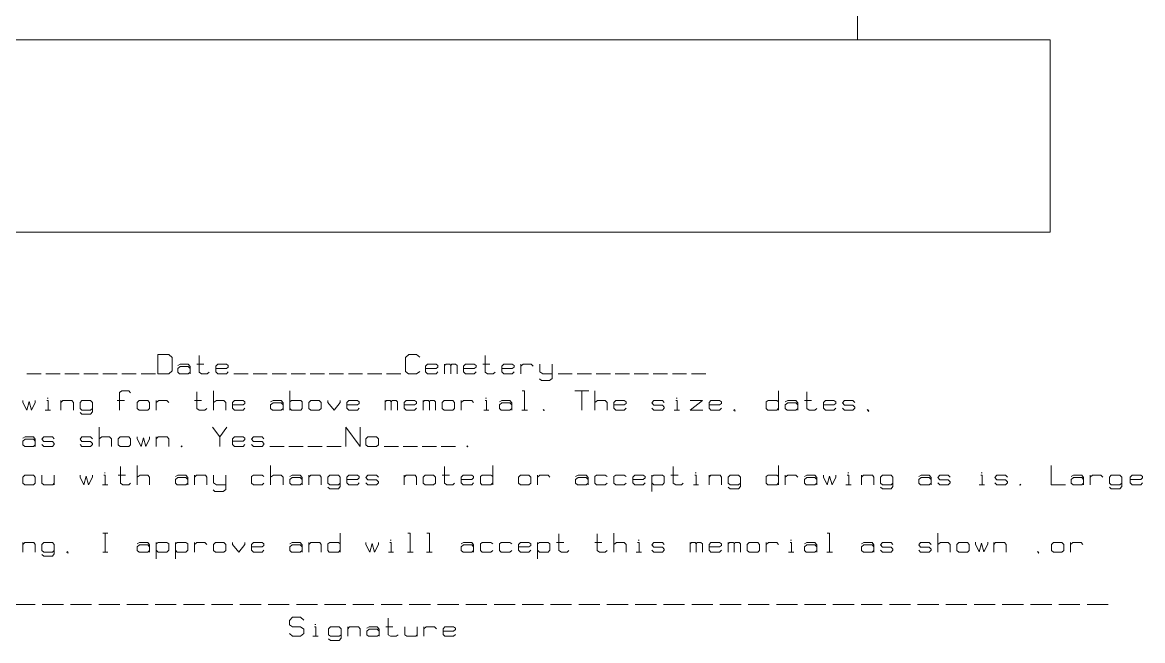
# Model space of a CAD drawing. Header units: inches. Extents: x -27 to 26.9, y -18.7 to 26.
# Drawn here: x -8.03 to 26.88, y -18.73 to 0.54 of the extents above; entities that cross this region are included whole.
import ezdxf

# ---------------------------------------------------------------- set-up
doc = ezdxf.new("R2010")
doc.units = ezdxf.units.IN
doc.header["$MEASUREMENT"] = 0
doc.layers.add('1', color=7, linetype='Continuous')

msp = doc.modelspace()

# ---------------------------------------------------------------- linework, layer by layer
at = {"color": 7, "linetype": 'Continuous', "lineweight": 5}
for p, q in [((18, 0), (18, 24.5)), ((-18, 0), (18, 0)), ((-3.809, -10.411), (-3.809, -9.817)), ((-3.809, -9.817), (-3.468, -9.817)), ((-3.468, -9.817), (-3.364, -9.906)), ((-3.364, -9.906), (-3.364, -10.322)), ((-3.186, -10.159), (-3.111, -10.114)), ((-3.111, -10.114), (-2.859, -10.114)), ((-2.859, -10.114), (-2.799, -10.189)), ((-2.592, -10.114), (-2.369, -10.114)), ((-2.517, -9.847), (-2.517, -10.367)), ((-1.938, -10.114), (-1.998, -10.174)), ((-1.671, -10.114), (-1.938, -10.114)), ((-1.611, -10.159), (-1.671, -10.114)), ((4.017, -9.817), (3.913, -9.906)), ((3.913, -9.906), (3.913, -10.337)), ((4.254, -9.817), (4.017, -9.817)), ((4.358, -9.892), (4.254, -9.817)), ((4.596, -10.114), (4.536, -10.174)), ((4.863, -10.114), (4.596, -10.114)), ((4.923, -10.159), (4.863, -10.114)), ((5.13, -10.114), (5.13, -10.411)), ((5.13, -10.159), (5.175, -10.114)), ((5.175, -10.114), (5.294, -10.114)), ((5.294, -10.114), (5.324, -10.159)), ((5.324, -10.159), (5.353, -10.114)), ((5.353, -10.114), (5.472, -10.114)), ((5.472, -10.114), (5.517, -10.159)), ((5.784, -10.114), (5.724, -10.174)), ((6.051, -10.114), (5.784, -10.114)), ((6.111, -10.159), (6.051, -10.114)), ((6.318, -10.114), (6.541, -10.114)), ((6.393, -9.847), (6.393, -10.367)), ((6.972, -10.114), (6.912, -10.174)), ((7.239, -10.114), (6.972, -10.114)), ((7.299, -10.159), (7.239, -10.114)), ((7.506, -10.411), (7.506, -10.114)), ((7.506, -10.174), (7.581, -10.114)), ((7.581, -10.114), (7.833, -10.114)), ((7.833, -10.114), (7.893, -10.174)), ((8.1, -10.114), (8.1, -10.352)), ((8.487, -10.114), (8.487, -10.411)), ((-7.893, -10.411), (-7.447, -10.411)), ((-7.299, -10.411), (-6.853, -10.411)), ((-6.705, -10.411), (-6.259, -10.411)), ((-6.111, -10.411), (-5.665, -10.411)), ((-5.517, -10.411), (-5.071, -10.411)), ((-4.923, -10.411), (-4.477, -10.411)), ((-4.329, -10.411), (-3.883, -10.411)), ((-3.468, -10.411), (-3.809, -10.411)), ((-3.364, -10.322), (-3.468, -10.411)), ((-3.111, -10.189), (-3.186, -10.248)), ((-3.186, -10.248), (-3.186, -10.367)), ((-3.186, -10.367), (-3.126, -10.411)), ((-3.126, -10.411), (-2.859, -10.411)), ((-2.859, -10.189), (-3.111, -10.189)), ((-2.799, -10.248), (-2.859, -10.189)), ((-2.859, -10.411), (-2.799, -10.367)), ((-2.799, -10.189), (-2.799, -10.411)), ((-2.517, -10.367), (-2.443, -10.411)), ((-2.443, -10.411), (-2.265, -10.411)), ((-2.265, -10.411), (-2.205, -10.367)), ((-1.998, -10.174), (-1.998, -10.352)), ((-1.671, -10.248), (-1.998, -10.248)), ((-1.998, -10.352), (-1.938, -10.411)), ((-1.938, -10.411), (-1.671, -10.411)), ((-1.611, -10.203), (-1.671, -10.248)), ((-1.671, -10.411), (-1.611, -10.352)), ((-1.611, -10.203), (-1.611, -10.159)), ((-1.433, -10.411), (-0.988, -10.411)), ((-0.839, -10.411), (-0.394, -10.411)), ((-0.245, -10.411), (0.2, -10.411)), ((0.349, -10.411), (0.794, -10.411)), ((0.943, -10.411), (1.388, -10.411)), ((1.537, -10.411), (1.982, -10.411)), ((2.131, -10.411), (2.576, -10.411)), ((2.725, -10.411), (3.17, -10.411)), ((3.319, -10.411), (3.764, -10.411)), ((3.913, -10.337), (4.002, -10.411)), ((4.002, -10.411), (4.254, -10.411)), ((4.254, -10.411), (4.358, -10.337)), ((4.536, -10.174), (4.536, -10.352)), ((4.863, -10.248), (4.536, -10.248)), ((4.536, -10.352), (4.596, -10.411)), ((4.596, -10.411), (4.863, -10.411)), ((4.923, -10.203), (4.863, -10.248)), ((4.863, -10.411), (4.923, -10.352)), ((4.923, -10.203), (4.923, -10.159)), ((5.324, -10.159), (5.324, -10.411)), ((5.517, -10.159), (5.517, -10.411)), ((5.724, -10.174), (5.724, -10.352)), ((6.051, -10.248), (5.724, -10.248)), ((5.724, -10.352), (5.784, -10.411)), ((5.784, -10.411), (6.051, -10.411)), ((6.111, -10.203), (6.051, -10.248)), ((6.051, -10.411), (6.111, -10.352)), ((6.111, -10.203), (6.111, -10.159)), ((6.393, -10.367), (6.467, -10.411)), ((6.467, -10.411), (6.645, -10.411)), ((6.645, -10.411), (6.705, -10.367)), ((6.912, -10.174), (6.912, -10.352)), ((7.239, -10.248), (6.912, -10.248)), ((6.912, -10.352), (6.972, -10.411)), ((6.972, -10.411), (7.239, -10.411)), ((7.299, -10.203), (7.239, -10.248)), ((7.239, -10.411), (7.299, -10.352)), ((7.299, -10.203), (7.299, -10.159)), ((8.1, -10.352), (8.19, -10.411)), ((8.19, -10.411), (8.487, -10.411)), ((8.487, -10.411), (8.487, -10.5)), ((8.665, -10.411), (9.11, -10.411)), ((9.259, -10.411), (9.704, -10.411)), ((9.853, -10.411), (10.298, -10.411)), ((10.447, -10.411), (10.892, -10.411)), ((11.041, -10.411), (11.486, -10.411)), ((11.635, -10.411), (12.08, -10.411)), ((12.229, -10.411), (12.674, -10.411)), ((12.823, -10.411), (13.268, -10.411)), ((8.145, -10.619), (8.086, -10.575)), ((8.397, -10.619), (8.145, -10.619)), ((8.487, -10.56), (8.397, -10.619)), ((8.487, -10.5), (8.487, -10.56)), ((-4.923, -10.949), (-4.997, -10.994)), ((-4.997, -10.994), (-4.997, -11.543)), ((-4.715, -10.949), (-4.923, -10.949)), ((-4.656, -11.009), (-4.715, -10.949)), ((-2.592, -10.979), (-2.592, -11.499)), ((-2.072, -11.543), (-2.072, -10.949)), ((0.304, -10.949), (0.304, -11.543)), ((7.551, -10.949), (7.625, -10.949)), ((7.625, -10.949), (7.625, -11.543)), ((9.185, -10.949), (9.63, -10.949)), ((9.407, -10.949), (9.407, -11.543)), ((9.808, -11.543), (9.808, -10.949)), ((15.54, -10.949), (15.54, -11.543)), ((16.416, -10.979), (16.416, -11.499)), ((-8.012, -11.246), (-8.012, -11.306)), ((-8.012, -11.306), (-7.893, -11.543)), ((-7.893, -11.543), (-7.819, -11.276)), ((-7.819, -11.276), (-7.744, -11.543)), ((-7.744, -11.543), (-7.626, -11.306)), ((-7.626, -11.306), (-7.626, -11.246)), ((-7.269, -11.246), (-7.225, -11.246)), ((-7.254, -11.172), (-7.225, -11.172)), ((-7.225, -11.246), (-7.225, -11.543)), ((-6.824, -11.246), (-6.824, -11.543)), ((-6.824, -11.306), (-6.764, -11.246)), ((-6.764, -11.246), (-6.482, -11.246)), ((-6.482, -11.246), (-6.438, -11.306)), ((-6.438, -11.306), (-6.438, -11.543)), ((-6.17, -11.246), (-6.23, -11.306)), ((-6.23, -11.306), (-6.23, -11.499)), ((-6.23, -11.499), (-6.17, -11.543)), ((-5.903, -11.246), (-6.17, -11.246)), ((-5.844, -11.306), (-5.903, -11.246)), ((-5.903, -11.543), (-5.844, -11.499)), ((-5.844, -11.306), (-5.844, -11.558)), ((-5.071, -11.246), (-4.849, -11.246)), ((-4.388, -11.246), (-4.448, -11.306)), ((-4.448, -11.306), (-4.448, -11.499)), ((-4.448, -11.499), (-4.388, -11.543)), ((-4.121, -11.246), (-4.388, -11.246)), ((-4.062, -11.306), (-4.121, -11.246)), ((-4.121, -11.543), (-4.062, -11.499)), ((-4.062, -11.499), (-4.062, -11.306)), ((-3.854, -11.543), (-3.854, -11.246)), ((-3.854, -11.306), (-3.78, -11.246)), ((-3.78, -11.246), (-3.527, -11.246)), ((-3.527, -11.246), (-3.468, -11.306)), ((-2.666, -11.246), (-2.443, -11.246)), ((-2.592, -11.499), (-2.517, -11.543)), ((-2.339, -11.543), (-2.28, -11.499)), ((-2.072, -11.306), (-1.983, -11.246)), ((-1.983, -11.246), (-1.745, -11.246)), ((-1.745, -11.246), (-1.686, -11.306)), ((-1.686, -11.306), (-1.686, -11.543)), ((-1.418, -11.246), (-1.478, -11.306)), ((-1.478, -11.306), (-1.478, -11.484)), ((-1.151, -11.38), (-1.478, -11.38)), ((-1.478, -11.484), (-1.418, -11.543)), ((-1.151, -11.246), (-1.418, -11.246)), ((-1.092, -11.291), (-1.151, -11.246)), ((-1.092, -11.335), (-1.151, -11.38)), ((-1.151, -11.543), (-1.092, -11.484)), ((-1.092, -11.335), (-1.092, -11.291)), ((-0.29, -11.291), (-0.216, -11.246)), ((-0.216, -11.32), (-0.29, -11.38)), ((-0.29, -11.38), (-0.29, -11.499)), ((-0.29, -11.499), (-0.23, -11.543)), ((-0.216, -11.246), (0.037, -11.246)), ((0.037, -11.32), (-0.216, -11.32)), ((0.037, -11.246), (0.096, -11.32)), ((0.096, -11.38), (0.037, -11.32)), ((0.037, -11.543), (0.096, -11.499)), ((0.096, -11.32), (0.096, -11.543)), ((0.364, -11.246), (0.304, -11.291)), ((0.304, -11.499), (0.364, -11.543)), ((0.646, -11.246), (0.364, -11.246)), ((0.69, -11.291), (0.646, -11.246)), ((0.646, -11.543), (0.69, -11.499)), ((0.69, -11.499), (0.69, -11.291)), ((0.958, -11.246), (0.898, -11.306)), ((0.898, -11.306), (0.898, -11.499)), ((0.898, -11.499), (0.958, -11.543)), ((1.225, -11.246), (0.958, -11.246)), ((1.284, -11.306), (1.225, -11.246)), ((1.225, -11.543), (1.284, -11.499)), ((1.284, -11.499), (1.284, -11.306)), ((1.492, -11.246), (1.492, -11.306)), ((1.492, -11.306), (1.685, -11.543)), ((1.685, -11.543), (1.878, -11.306)), ((1.878, -11.306), (1.878, -11.246)), ((2.146, -11.246), (2.086, -11.306)), ((2.086, -11.306), (2.086, -11.484)), ((2.413, -11.38), (2.086, -11.38)), ((2.086, -11.484), (2.146, -11.543)), ((2.413, -11.246), (2.146, -11.246)), ((2.472, -11.291), (2.413, -11.246)), ((2.472, -11.335), (2.413, -11.38)), ((2.413, -11.543), (2.472, -11.484)), ((2.472, -11.335), (2.472, -11.291)), ((3.274, -11.246), (3.274, -11.543)), ((3.274, -11.291), (3.319, -11.246)), ((3.319, -11.246), (3.438, -11.246)), ((3.438, -11.246), (3.467, -11.291)), ((3.467, -11.291), (3.497, -11.246)), ((3.467, -11.291), (3.467, -11.543)), ((3.497, -11.246), (3.616, -11.246)), ((3.616, -11.246), (3.66, -11.291)), ((3.66, -11.291), (3.66, -11.543)), ((3.928, -11.246), (3.868, -11.306)), ((3.868, -11.306), (3.868, -11.484)), ((4.195, -11.38), (3.868, -11.38)), ((3.868, -11.484), (3.928, -11.543)), ((4.195, -11.246), (3.928, -11.246)), ((4.254, -11.291), (4.195, -11.246)), ((4.254, -11.335), (4.195, -11.38)), ((4.195, -11.543), (4.254, -11.484)), ((4.254, -11.335), (4.254, -11.291)), ((4.462, -11.246), (4.462, -11.543)), ((4.462, -11.291), (4.507, -11.246)), ((4.507, -11.246), (4.626, -11.246)), ((4.626, -11.246), (4.655, -11.291)), ((4.655, -11.291), (4.685, -11.246)), ((4.655, -11.291), (4.655, -11.543)), ((4.685, -11.246), (4.804, -11.246)), ((4.804, -11.246), (4.848, -11.291)), ((4.848, -11.291), (4.848, -11.543)), ((5.116, -11.246), (5.056, -11.306)), ((5.056, -11.306), (5.056, -11.499)), ((5.056, -11.499), (5.116, -11.543)), ((5.383, -11.246), (5.116, -11.246)), ((5.442, -11.306), (5.383, -11.246)), ((5.383, -11.543), (5.442, -11.499)), ((5.442, -11.499), (5.442, -11.306)), ((5.65, -11.543), (5.65, -11.246)), ((5.65, -11.306), (5.724, -11.246)), ((5.724, -11.246), (5.977, -11.246)), ((5.977, -11.246), (6.036, -11.306)), ((6.393, -11.246), (6.437, -11.246)), ((6.408, -11.172), (6.437, -11.172)), ((6.437, -11.246), (6.437, -11.543)), ((6.838, -11.291), (6.912, -11.246)), ((6.912, -11.32), (6.838, -11.38)), ((6.838, -11.38), (6.838, -11.499)), ((6.838, -11.499), (6.898, -11.543)), ((6.912, -11.246), (7.165, -11.246)), ((7.165, -11.32), (6.912, -11.32)), ((7.165, -11.246), (7.224, -11.32)), ((7.224, -11.38), (7.165, -11.32)), ((7.165, -11.543), (7.224, -11.499)), ((7.224, -11.32), (7.224, -11.543)), ((9.808, -11.306), (9.897, -11.246)), ((9.897, -11.246), (10.135, -11.246)), ((10.135, -11.246), (10.194, -11.306)), ((10.194, -11.306), (10.194, -11.543)), ((10.462, -11.246), (10.402, -11.306)), ((10.402, -11.306), (10.402, -11.484)), ((10.729, -11.38), (10.402, -11.38)), ((10.402, -11.484), (10.462, -11.543)), ((10.729, -11.246), (10.462, -11.246)), ((10.788, -11.291), (10.729, -11.246)), ((10.788, -11.335), (10.729, -11.38)), ((10.729, -11.543), (10.788, -11.484)), ((10.788, -11.335), (10.788, -11.291)), ((11.65, -11.246), (11.59, -11.32)), ((11.59, -11.32), (11.65, -11.395)), ((11.65, -11.543), (11.59, -11.484)), ((11.917, -11.246), (11.65, -11.246)), ((11.65, -11.395), (11.902, -11.395)), ((11.902, -11.395), (11.917, -11.395)), ((11.976, -11.306), (11.917, -11.246)), ((11.917, -11.395), (11.976, -11.454)), ((11.976, -11.484), (11.917, -11.543)), ((11.976, -11.454), (11.976, -11.484)), ((12.333, -11.246), (12.377, -11.246)), ((12.348, -11.172), (12.377, -11.172)), ((12.377, -11.246), (12.377, -11.543)), ((12.778, -11.246), (13.164, -11.246)), ((13.164, -11.246), (12.778, -11.543)), ((13.432, -11.246), (13.372, -11.306)), ((13.372, -11.306), (13.372, -11.484)), ((13.699, -11.38), (13.372, -11.38)), ((13.372, -11.484), (13.432, -11.543)), ((13.699, -11.246), (13.432, -11.246)), ((13.758, -11.291), (13.699, -11.246)), ((13.758, -11.335), (13.699, -11.38)), ((13.699, -11.543), (13.758, -11.484)), ((13.758, -11.335), (13.758, -11.291)), ((15.154, -11.291), (15.214, -11.246)), ((15.154, -11.306), (15.154, -11.291)), ((15.154, -11.499), (15.154, -11.306)), ((15.199, -11.543), (15.154, -11.499)), ((15.214, -11.246), (15.481, -11.246)), ((15.481, -11.246), (15.54, -11.291)), ((15.54, -11.484), (15.481, -11.543)), ((15.748, -11.291), (15.822, -11.246)), ((15.822, -11.32), (15.748, -11.38)), ((15.748, -11.38), (15.748, -11.499)), ((15.748, -11.499), (15.808, -11.543)), ((15.822, -11.246), (16.075, -11.246)), ((16.075, -11.32), (15.822, -11.32)), ((16.075, -11.246), (16.134, -11.32)), ((16.134, -11.38), (16.075, -11.32)), ((16.075, -11.543), (16.134, -11.499)), ((16.134, -11.32), (16.134, -11.543)), ((16.342, -11.246), (16.565, -11.246)), ((16.416, -11.499), (16.491, -11.543)), ((16.669, -11.543), (16.728, -11.499)), ((16.996, -11.246), (16.936, -11.306)), ((16.936, -11.306), (16.936, -11.484)), ((17.263, -11.38), (16.936, -11.38)), ((16.936, -11.484), (16.996, -11.543)), ((17.263, -11.246), (16.996, -11.246)), ((17.322, -11.291), (17.263, -11.246)), ((17.322, -11.335), (17.263, -11.38)), ((17.263, -11.543), (17.322, -11.484)), ((17.322, -11.335), (17.322, -11.291)), ((17.59, -11.246), (17.53, -11.32)), ((17.53, -11.32), (17.59, -11.395)), ((17.59, -11.543), (17.53, -11.484)), ((17.857, -11.246), (17.59, -11.246)), ((17.59, -11.395), (17.842, -11.395)), ((17.842, -11.395), (17.857, -11.395)), ((17.916, -11.306), (17.857, -11.246)), ((17.857, -11.395), (17.916, -11.454)), ((17.916, -11.484), (17.857, -11.543)), ((17.916, -11.454), (17.916, -11.484)), ((-7.314, -11.543), (-7.15, -11.543)), ((-6.17, -11.677), (-6.23, -11.617)), ((-6.17, -11.543), (-5.903, -11.543)), ((-5.903, -11.677), (-6.17, -11.677)), ((-5.844, -11.603), (-5.903, -11.677)), ((-5.844, -11.558), (-5.844, -11.603)), ((-4.388, -11.543), (-4.121, -11.543)), ((-2.517, -11.543), (-2.339, -11.543)), ((-1.418, -11.543), (-1.151, -11.543)), ((-0.23, -11.543), (0.037, -11.543)), ((0.364, -11.543), (0.646, -11.543)), ((0.958, -11.543), (1.225, -11.543)), ((2.146, -11.543), (2.413, -11.543)), ((3.928, -11.543), (4.195, -11.543)), ((5.116, -11.543), (5.383, -11.543)), ((6.348, -11.543), (6.512, -11.543)), ((6.898, -11.543), (7.165, -11.543)), ((7.536, -11.543), (7.714, -11.543)), ((8.219, -11.528), (8.204, -11.543)), ((8.204, -11.543), (8.219, -11.558)), ((8.234, -11.543), (8.219, -11.528)), ((8.219, -11.558), (8.234, -11.543)), ((10.462, -11.543), (10.729, -11.543)), ((11.917, -11.543), (11.65, -11.543)), ((12.288, -11.543), (12.452, -11.543)), ((12.778, -11.543), (13.179, -11.543)), ((13.432, -11.543), (13.699, -11.543)), ((14.159, -11.528), (14.144, -11.543)), ((14.144, -11.543), (14.159, -11.558)), ((14.174, -11.543), (14.159, -11.528)), ((14.159, -11.558), (14.174, -11.543)), ((14.174, -11.543), (14.189, -11.573)), ((14.189, -11.573), (14.174, -11.588)), ((15.481, -11.543), (15.199, -11.543)), ((15.808, -11.543), (16.075, -11.543)), ((16.491, -11.543), (16.669, -11.543)), ((16.996, -11.543), (17.263, -11.543)), ((17.857, -11.543), (17.59, -11.543)), ((18.317, -11.528), (18.302, -11.543)), ((18.302, -11.543), (18.317, -11.558)), ((18.332, -11.543), (18.317, -11.528)), ((18.317, -11.558), (18.332, -11.543)), ((18.332, -11.543), (18.347, -11.573)), ((18.347, -11.573), (18.332, -11.588)), ((-5.636, -12.675), (-5.636, -12.081)), ((-2.101, -12.081), (-1.879, -12.378)), ((-1.879, -12.378), (-1.656, -12.081)), ((2.057, -12.675), (2.057, -12.081)), ((2.057, -12.081), (2.502, -12.675)), ((2.502, -12.675), (2.502, -12.081)), ((-8.012, -12.423), (-7.938, -12.378)), ((-7.938, -12.452), (-8.012, -12.512)), ((-8.012, -12.512), (-8.012, -12.631)), ((-7.938, -12.378), (-7.685, -12.378)), ((-7.685, -12.452), (-7.938, -12.452)), ((-7.685, -12.378), (-7.626, -12.452)), ((-7.626, -12.512), (-7.685, -12.452)), ((-7.626, -12.452), (-7.626, -12.675)), ((-7.358, -12.378), (-7.418, -12.452)), ((-7.418, -12.452), (-7.358, -12.527)), ((-7.091, -12.378), (-7.358, -12.378)), ((-7.358, -12.527), (-7.106, -12.527)), ((-7.106, -12.527), (-7.091, -12.527)), ((-7.032, -12.437), (-7.091, -12.378)), ((-7.091, -12.527), (-7.032, -12.586)), ((-6.17, -12.378), (-6.23, -12.452)), ((-6.23, -12.452), (-6.17, -12.527)), ((-5.903, -12.378), (-6.17, -12.378)), ((-6.17, -12.527), (-5.918, -12.527)), ((-5.918, -12.527), (-5.903, -12.527)), ((-5.844, -12.437), (-5.903, -12.378)), ((-5.903, -12.527), (-5.844, -12.586)), ((-5.636, -12.437), (-5.547, -12.378)), ((-5.547, -12.378), (-5.309, -12.378)), ((-5.309, -12.378), (-5.25, -12.437)), ((-5.25, -12.437), (-5.25, -12.675)), ((-4.982, -12.378), (-5.042, -12.437)), ((-5.042, -12.437), (-5.042, -12.631)), ((-4.715, -12.378), (-4.982, -12.378)), ((-4.656, -12.437), (-4.715, -12.378)), ((-4.656, -12.631), (-4.656, -12.437)), ((-4.448, -12.378), (-4.448, -12.437)), ((-4.448, -12.437), (-4.329, -12.675)), ((-4.329, -12.675), (-4.255, -12.408)), ((-4.255, -12.408), (-4.18, -12.675)), ((-4.18, -12.675), (-4.062, -12.437)), ((-4.062, -12.437), (-4.062, -12.378)), ((-3.854, -12.378), (-3.854, -12.675)), ((-3.854, -12.437), (-3.794, -12.378)), ((-3.794, -12.378), (-3.512, -12.378)), ((-3.512, -12.378), (-3.468, -12.437)), ((-3.468, -12.437), (-3.468, -12.675)), ((-1.879, -12.378), (-1.879, -12.675)), ((-1.418, -12.378), (-1.478, -12.437)), ((-1.478, -12.437), (-1.478, -12.616)), ((-1.151, -12.512), (-1.478, -12.512)), ((-1.151, -12.378), (-1.418, -12.378)), ((-1.092, -12.423), (-1.151, -12.378)), ((-1.092, -12.467), (-1.151, -12.512)), ((-1.092, -12.467), (-1.092, -12.423)), ((-0.824, -12.378), (-0.884, -12.452)), ((-0.884, -12.452), (-0.824, -12.527)), ((-0.557, -12.378), (-0.824, -12.378)), ((-0.824, -12.527), (-0.572, -12.527)), ((-0.572, -12.527), (-0.557, -12.527)), ((-0.498, -12.437), (-0.557, -12.378)), ((-0.557, -12.527), (-0.498, -12.586)), ((2.74, -12.378), (2.68, -12.437)), ((2.68, -12.437), (2.68, -12.631)), ((3.007, -12.378), (2.74, -12.378)), ((3.066, -12.437), (3.007, -12.378)), ((3.066, -12.631), (3.066, -12.437)), ((-8.012, -12.631), (-7.952, -12.675)), ((-7.952, -12.675), (-7.685, -12.675)), ((-7.685, -12.675), (-7.626, -12.631)), ((-7.358, -12.675), (-7.418, -12.616)), ((-7.091, -12.675), (-7.358, -12.675)), ((-7.032, -12.616), (-7.091, -12.675)), ((-7.032, -12.586), (-7.032, -12.616)), ((-6.17, -12.675), (-6.23, -12.616)), ((-5.903, -12.675), (-6.17, -12.675)), ((-5.844, -12.616), (-5.903, -12.675)), ((-5.844, -12.586), (-5.844, -12.616)), ((-5.042, -12.631), (-4.982, -12.675)), ((-4.982, -12.675), (-4.715, -12.675)), ((-4.715, -12.675), (-4.656, -12.631)), ((-3.067, -12.66), (-3.082, -12.675)), ((-3.082, -12.675), (-3.067, -12.69)), ((-3.052, -12.675), (-3.067, -12.66)), ((-3.067, -12.69), (-3.052, -12.675)), ((-1.478, -12.616), (-1.418, -12.675)), ((-1.418, -12.675), (-1.151, -12.675)), ((-1.151, -12.675), (-1.092, -12.616)), ((-0.824, -12.675), (-0.884, -12.616)), ((-0.557, -12.675), (-0.824, -12.675)), ((-0.498, -12.616), (-0.557, -12.675)), ((-0.498, -12.586), (-0.498, -12.616)), ((-0.319, -12.675), (0.126, -12.675)), ((0.275, -12.675), (0.72, -12.675)), ((0.869, -12.675), (1.314, -12.675)), ((1.463, -12.675), (1.908, -12.675)), ((2.68, -12.631), (2.74, -12.675)), ((2.74, -12.675), (3.007, -12.675)), ((3.007, -12.675), (3.066, -12.631)), ((3.245, -12.675), (3.69, -12.675)), ((3.839, -12.675), (4.284, -12.675)), ((4.433, -12.675), (4.878, -12.675)), ((5.027, -12.675), (5.472, -12.675)), ((5.843, -12.66), (5.828, -12.675)), ((5.828, -12.675), (5.843, -12.69)), ((5.858, -12.675), (5.843, -12.66)), ((5.843, -12.69), (5.858, -12.675)), ((-7.952, -13.573), (-8.012, -13.632)), ((-7.685, -13.573), (-7.952, -13.573)), ((-7.626, -13.632), (-7.685, -13.573)), ((-7.418, -13.573), (-7.418, -13.826)), ((-7.032, -13.826), (-7.032, -13.573)), ((-6.23, -13.573), (-6.23, -13.632)), ((-6.111, -13.87), (-6.037, -13.603)), ((-6.037, -13.603), (-5.962, -13.87)), ((-5.844, -13.632), (-5.844, -13.573)), ((-5.487, -13.573), (-5.443, -13.573)), ((-5.472, -13.499), (-5.443, -13.499)), ((-5.443, -13.573), (-5.443, -13.87)), ((-5.042, -13.573), (-4.819, -13.573)), ((-4.968, -13.306), (-4.968, -13.826)), ((-4.448, -13.87), (-4.448, -13.276)), ((-4.448, -13.632), (-4.359, -13.573)), ((-4.359, -13.573), (-4.121, -13.573)), ((-4.121, -13.573), (-4.062, -13.632)), ((-3.26, -13.618), (-3.186, -13.573)), ((-3.186, -13.573), (-2.933, -13.573)), ((-2.933, -13.573), (-2.874, -13.647)), ((-2.666, -13.573), (-2.666, -13.87)), ((-2.666, -13.632), (-2.606, -13.573)), ((-2.606, -13.573), (-2.324, -13.573)), ((-2.324, -13.573), (-2.28, -13.632)), ((-2.072, -13.573), (-2.072, -13.811)), ((-1.686, -13.573), (-1.686, -13.87)), ((-0.824, -13.573), (-0.884, -13.618)), ((-0.557, -13.573), (-0.824, -13.573)), ((-0.498, -13.618), (-0.557, -13.573)), ((-0.29, -13.87), (-0.29, -13.276)), ((-0.29, -13.632), (-0.201, -13.573)), ((-0.201, -13.573), (0.037, -13.573)), ((0.037, -13.573), (0.096, -13.632)), ((0.304, -13.618), (0.378, -13.573)), ((0.378, -13.573), (0.631, -13.573)), ((0.631, -13.573), (0.69, -13.647)), ((0.898, -13.573), (0.898, -13.87)), ((0.898, -13.632), (0.958, -13.573)), ((0.958, -13.573), (1.24, -13.573)), ((1.24, -13.573), (1.284, -13.632)), ((1.552, -13.573), (1.492, -13.632)), ((1.819, -13.573), (1.552, -13.573)), ((1.878, -13.632), (1.819, -13.573)), ((2.146, -13.573), (2.086, -13.632)), ((2.413, -13.573), (2.146, -13.573)), ((2.472, -13.618), (2.413, -13.573)), ((2.74, -13.573), (2.68, -13.647)), ((3.007, -13.573), (2.74, -13.573)), ((3.066, -13.632), (3.007, -13.573)), ((3.868, -13.573), (3.868, -13.87)), ((3.868, -13.632), (3.928, -13.573)), ((3.928, -13.573), (4.21, -13.573)), ((4.21, -13.573), (4.254, -13.632)), ((4.522, -13.573), (4.462, -13.632)), ((4.789, -13.573), (4.522, -13.573)), ((4.848, -13.632), (4.789, -13.573)), ((5.056, -13.573), (5.279, -13.573)), ((5.13, -13.306), (5.13, -13.826)), ((5.71, -13.573), (5.65, -13.632)), ((5.977, -13.573), (5.71, -13.573)), ((6.036, -13.618), (5.977, -13.573)), ((6.244, -13.618), (6.304, -13.573)), ((6.304, -13.573), (6.571, -13.573)), ((6.571, -13.573), (6.63, -13.618)), ((6.63, -13.276), (6.63, -13.87)), ((7.492, -13.573), (7.432, -13.632)), ((7.759, -13.573), (7.492, -13.573)), ((7.818, -13.632), (7.759, -13.573)), ((8.026, -13.87), (8.026, -13.573)), ((8.026, -13.632), (8.1, -13.573)), ((8.1, -13.573), (8.353, -13.573)), ((8.353, -13.573), (8.412, -13.632)), ((9.214, -13.618), (9.288, -13.573)), ((9.288, -13.573), (9.541, -13.573)), ((9.541, -13.573), (9.6, -13.647)), ((9.868, -13.573), (9.808, -13.618)), ((10.135, -13.573), (9.868, -13.573)), ((10.194, -13.618), (10.135, -13.573)), ((10.462, -13.573), (10.402, -13.618)), ((10.729, -13.573), (10.462, -13.573)), ((10.788, -13.618), (10.729, -13.573)), ((11.056, -13.573), (10.996, -13.632)), ((11.323, -13.573), (11.056, -13.573)), ((11.382, -13.618), (11.323, -13.573)), ((11.59, -13.618), (11.65, -13.573)), ((11.59, -14.078), (11.59, -13.573)), ((11.65, -13.573), (11.917, -13.573)), ((11.917, -13.573), (11.976, -13.618)), ((12.184, -13.573), (12.407, -13.573)), ((12.258, -13.306), (12.258, -13.826)), ((12.927, -13.573), (12.971, -13.573)), ((12.942, -13.499), (12.971, -13.499)), ((12.971, -13.573), (12.971, -13.87)), ((13.372, -13.573), (13.372, -13.87)), ((13.372, -13.632), (13.432, -13.573)), ((13.432, -13.573), (13.714, -13.573)), ((13.714, -13.573), (13.758, -13.632)), ((14.026, -13.573), (13.966, -13.632)), ((14.293, -13.573), (14.026, -13.573)), ((14.352, -13.632), (14.293, -13.573)), ((15.154, -13.618), (15.214, -13.573)), ((15.214, -13.573), (15.481, -13.573)), ((15.481, -13.573), (15.54, -13.618)), ((15.54, -13.276), (15.54, -13.87)), ((15.748, -13.87), (15.748, -13.573)), ((15.748, -13.632), (15.822, -13.573)), ((15.822, -13.573), (16.075, -13.573)), ((16.075, -13.573), (16.134, -13.632)), ((16.342, -13.618), (16.416, -13.573)), ((16.416, -13.573), (16.669, -13.573)), ((16.669, -13.573), (16.728, -13.647)), ((16.936, -13.573), (16.936, -13.632)), ((17.055, -13.87), (17.129, -13.603)), ((17.129, -13.603), (17.204, -13.87)), ((17.322, -13.632), (17.322, -13.573)), ((17.679, -13.573), (17.723, -13.573)), ((17.694, -13.499), (17.723, -13.499)), ((17.723, -13.573), (17.723, -13.87)), ((18.124, -13.573), (18.124, -13.87)), ((18.124, -13.632), (18.184, -13.573)), ((18.184, -13.573), (18.466, -13.573)), ((18.466, -13.573), (18.51, -13.632)), ((18.778, -13.573), (18.718, -13.632)), ((19.045, -13.573), (18.778, -13.573)), ((19.104, -13.632), (19.045, -13.573)), ((19.906, -13.618), (19.98, -13.573)), ((19.98, -13.573), (20.233, -13.573)), ((20.233, -13.573), (20.292, -13.647)), ((20.56, -13.573), (20.5, -13.647)), ((20.827, -13.573), (20.56, -13.573)), ((20.886, -13.632), (20.827, -13.573)), ((21.837, -13.573), (21.881, -13.573)), ((21.852, -13.499), (21.881, -13.499)), ((21.881, -13.573), (21.881, -13.87)), ((22.342, -13.573), (22.282, -13.647)), ((22.609, -13.573), (22.342, -13.573)), ((22.668, -13.632), (22.609, -13.573)), ((24.035, -13.276), (24.035, -13.87)), ((24.658, -13.618), (24.732, -13.573)), ((24.732, -13.573), (24.985, -13.573)), ((24.985, -13.573), (25.044, -13.647)), ((25.252, -13.87), (25.252, -13.573)), ((25.252, -13.632), (25.326, -13.573)), ((25.326, -13.573), (25.579, -13.573)), ((25.579, -13.573), (25.638, -13.632)), ((25.906, -13.573), (25.846, -13.632)), ((26.173, -13.573), (25.906, -13.573)), ((26.232, -13.632), (26.173, -13.573)), ((26.556, -13.573), (26.496, -13.632)), ((26.823, -13.573), (26.556, -13.573)), ((26.882, -13.618), (26.823, -13.573)), ((-8.012, -13.632), (-8.012, -13.826)), ((-8.012, -13.826), (-7.952, -13.87)), ((-7.952, -13.87), (-7.685, -13.87)), ((-7.685, -13.87), (-7.626, -13.826)), ((-7.626, -13.826), (-7.626, -13.632)), ((-7.418, -13.826), (-7.358, -13.87)), ((-7.358, -13.87), (-7.076, -13.87)), ((-7.076, -13.87), (-7.032, -13.826)), ((-7.032, -13.826), (-7.032, -13.87)), ((-6.23, -13.632), (-6.111, -13.87)), ((-5.962, -13.87), (-5.844, -13.632)), ((-5.532, -13.87), (-5.368, -13.87)), ((-4.968, -13.826), (-4.893, -13.87)), ((-4.893, -13.87), (-4.715, -13.87)), ((-4.715, -13.87), (-4.656, -13.826)), ((-4.062, -13.632), (-4.062, -13.87)), ((-3.186, -13.647), (-3.26, -13.707)), ((-3.26, -13.707), (-3.26, -13.826)), ((-3.26, -13.826), (-3.2, -13.87)), ((-3.2, -13.87), (-2.933, -13.87)), ((-2.933, -13.647), (-3.186, -13.647)), ((-2.874, -13.707), (-2.933, -13.647)), ((-2.933, -13.87), (-2.874, -13.826)), ((-2.874, -13.647), (-2.874, -13.87)), ((-2.28, -13.632), (-2.28, -13.87)), ((-2.072, -13.811), (-1.983, -13.87)), ((-1.983, -13.87), (-1.686, -13.87)), ((-1.686, -13.87), (-1.686, -13.959)), ((-1.686, -13.959), (-1.686, -14.019)), ((-0.884, -13.618), (-0.884, -13.826)), ((-0.884, -13.826), (-0.824, -13.87)), ((-0.824, -13.87), (-0.557, -13.87)), ((-0.557, -13.87), (-0.498, -13.826)), ((0.096, -13.632), (0.096, -13.87)), ((0.378, -13.647), (0.304, -13.707)), ((0.304, -13.707), (0.304, -13.826)), ((0.304, -13.826), (0.364, -13.87)), ((0.364, -13.87), (0.631, -13.87)), ((0.631, -13.647), (0.378, -13.647)), ((0.69, -13.707), (0.631, -13.647)), ((0.631, -13.87), (0.69, -13.826)), ((0.69, -13.647), (0.69, -13.87)), ((1.284, -13.632), (1.284, -13.87)), ((1.492, -13.632), (1.492, -13.826)), ((1.492, -13.826), (1.552, -13.87)), ((1.552, -14.004), (1.492, -13.944)), ((1.552, -13.87), (1.819, -13.87)), ((1.819, -13.87), (1.878, -13.826)), ((1.878, -13.929), (1.819, -14.004)), ((1.878, -13.632), (1.878, -13.885)), ((1.878, -13.885), (1.878, -13.929)), ((2.086, -13.632), (2.086, -13.811)), ((2.413, -13.707), (2.086, -13.707)), ((2.086, -13.811), (2.146, -13.87)), ((2.146, -13.87), (2.413, -13.87)), ((2.472, -13.662), (2.413, -13.707)), ((2.413, -13.87), (2.472, -13.811)), ((2.472, -13.662), (2.472, -13.618)), ((2.68, -13.647), (2.74, -13.722)), ((2.74, -13.87), (2.68, -13.811)), ((2.74, -13.722), (2.992, -13.722)), ((3.007, -13.87), (2.74, -13.87)), ((2.992, -13.722), (3.007, -13.722)), ((3.007, -13.722), (3.066, -13.781)), ((3.066, -13.811), (3.007, -13.87)), ((3.066, -13.781), (3.066, -13.811)), ((4.254, -13.632), (4.254, -13.87)), ((4.462, -13.632), (4.462, -13.826)), ((4.462, -13.826), (4.522, -13.87)), ((4.522, -13.87), (4.789, -13.87)), ((4.789, -13.87), (4.848, -13.826)), ((4.848, -13.826), (4.848, -13.632)), ((5.13, -13.826), (5.205, -13.87)), ((5.205, -13.87), (5.383, -13.87)), ((5.383, -13.87), (5.442, -13.826)), ((5.65, -13.632), (5.65, -13.811)), ((5.977, -13.707), (5.65, -13.707)), ((5.65, -13.811), (5.71, -13.87)), ((5.71, -13.87), (5.977, -13.87)), ((6.036, -13.662), (5.977, -13.707)), ((5.977, -13.87), (6.036, -13.811)), ((6.036, -13.662), (6.036, -13.618)), ((6.244, -13.632), (6.244, -13.618)), ((6.244, -13.826), (6.244, -13.632)), ((6.289, -13.87), (6.244, -13.826)), ((6.571, -13.87), (6.289, -13.87)), ((6.63, -13.811), (6.571, -13.87)), ((7.432, -13.632), (7.432, -13.826)), ((7.432, -13.826), (7.492, -13.87)), ((7.492, -13.87), (7.759, -13.87)), ((7.759, -13.87), (7.818, -13.826)), ((7.818, -13.826), (7.818, -13.632)), ((9.288, -13.647), (9.214, -13.707)), ((9.214, -13.707), (9.214, -13.826)), ((9.214, -13.826), (9.274, -13.87)), ((9.274, -13.87), (9.541, -13.87)), ((9.541, -13.647), (9.288, -13.647)), ((9.6, -13.707), (9.541, -13.647)), ((9.541, -13.87), (9.6, -13.826)), ((9.6, -13.647), (9.6, -13.87)), ((9.808, -13.618), (9.808, -13.826)), ((9.808, -13.826), (9.868, -13.87)), ((9.868, -13.87), (10.135, -13.87)), ((10.135, -13.87), (10.194, -13.826)), ((10.402, -13.618), (10.402, -13.826)), ((10.402, -13.826), (10.462, -13.87)), ((10.462, -13.87), (10.729, -13.87)), ((10.729, -13.87), (10.788, -13.826)), ((10.996, -13.632), (10.996, -13.811)), ((11.323, -13.707), (10.996, -13.707)), ((10.996, -13.811), (11.056, -13.87)), ((11.056, -13.87), (11.323, -13.87)), ((11.382, -13.662), (11.323, -13.707)), ((11.323, -13.87), (11.382, -13.811)), ((11.382, -13.662), (11.382, -13.618)), ((11.65, -13.87), (11.59, -13.811)), ((11.917, -13.87), (11.65, -13.87)), ((11.976, -13.811), (11.917, -13.87)), ((11.976, -13.618), (11.976, -13.811)), ((12.258, -13.826), (12.333, -13.87)), ((12.333, -13.87), (12.511, -13.87)), ((12.511, -13.87), (12.57, -13.826)), ((12.882, -13.87), (13.046, -13.87)), ((13.758, -13.632), (13.758, -13.87)), ((13.966, -13.632), (13.966, -13.826)), ((13.966, -13.826), (14.026, -13.87)), ((14.026, -14.004), (13.966, -13.944)), ((14.026, -13.87), (14.293, -13.87)), ((14.293, -13.87), (14.352, -13.826)), ((14.352, -13.929), (14.293, -14.004)), ((14.352, -13.632), (14.352, -13.885)), ((14.352, -13.885), (14.352, -13.929)), ((15.154, -13.632), (15.154, -13.618)), ((15.154, -13.826), (15.154, -13.632)), ((15.199, -13.87), (15.154, -13.826)), ((15.481, -13.87), (15.199, -13.87)), ((15.54, -13.811), (15.481, -13.87)), ((16.416, -13.647), (16.342, -13.707)), ((16.342, -13.707), (16.342, -13.826)), ((16.342, -13.826), (16.402, -13.87)), ((16.402, -13.87), (16.669, -13.87)), ((16.669, -13.647), (16.416, -13.647)), ((16.728, -13.707), (16.669, -13.647)), ((16.669, -13.87), (16.728, -13.826)), ((16.728, -13.647), (16.728, -13.87)), ((16.936, -13.632), (17.055, -13.87)), ((17.204, -13.87), (17.322, -13.632)), ((17.634, -13.87), (17.798, -13.87)), ((18.51, -13.632), (18.51, -13.87)), ((18.718, -13.632), (18.718, -13.826)), ((18.718, -13.826), (18.778, -13.87)), ((18.778, -14.004), (18.718, -13.944)), ((18.778, -13.87), (19.045, -13.87)), ((19.045, -13.87), (19.104, -13.826)), ((19.104, -13.929), (19.045, -14.004)), ((19.104, -13.632), (19.104, -13.885)), ((19.104, -13.885), (19.104, -13.929)), ((19.98, -13.647), (19.906, -13.707)), ((19.906, -13.707), (19.906, -13.826)), ((19.906, -13.826), (19.966, -13.87)), ((19.966, -13.87), (20.233, -13.87)), ((20.233, -13.647), (19.98, -13.647)), ((20.292, -13.707), (20.233, -13.647)), ((20.233, -13.87), (20.292, -13.826)), ((20.292, -13.647), (20.292, -13.87)), ((20.5, -13.647), (20.56, -13.722)), ((20.56, -13.87), (20.5, -13.811)), ((20.56, -13.722), (20.812, -13.722)), ((20.827, -13.87), (20.56, -13.87)), ((20.812, -13.722), (20.827, -13.722)), ((20.827, -13.722), (20.886, -13.781)), ((20.886, -13.811), (20.827, -13.87)), ((20.886, -13.781), (20.886, -13.811)), ((21.792, -13.87), (21.956, -13.87)), ((22.282, -13.647), (22.342, -13.722)), ((22.342, -13.87), (22.282, -13.811)), ((22.342, -13.722), (22.594, -13.722)), ((22.609, -13.87), (22.342, -13.87)), ((22.594, -13.722), (22.609, -13.722)), ((22.609, -13.722), (22.668, -13.781)), ((22.668, -13.811), (22.609, -13.87)), ((22.668, -13.781), (22.668, -13.811)), ((23.069, -13.855), (23.054, -13.87)), ((23.054, -13.87), (23.069, -13.885)), ((23.084, -13.87), (23.069, -13.855)), ((23.069, -13.885), (23.084, -13.87)), ((24.035, -13.87), (24.48, -13.87)), ((24.732, -13.647), (24.658, -13.707)), ((24.658, -13.707), (24.658, -13.826)), ((24.658, -13.826), (24.718, -13.87)), ((24.718, -13.87), (24.985, -13.87)), ((24.985, -13.647), (24.732, -13.647)), ((25.044, -13.707), (24.985, -13.647)), ((24.985, -13.87), (25.044, -13.826)), ((25.044, -13.647), (25.044, -13.87)), ((25.846, -13.632), (25.846, -13.826)), ((25.846, -13.826), (25.906, -13.87)), ((25.906, -14.004), (25.846, -13.944)), ((25.906, -13.87), (26.173, -13.87)), ((26.173, -13.87), (26.232, -13.826)), ((26.232, -13.929), (26.173, -14.004)), ((26.232, -13.632), (26.232, -13.885)), ((26.232, -13.885), (26.232, -13.929)), ((26.496, -13.632), (26.496, -13.811)), ((26.823, -13.707), (26.496, -13.707)), ((26.496, -13.811), (26.556, -13.87)), ((26.556, -13.87), (26.823, -13.87)), ((26.882, -13.662), (26.823, -13.707)), ((26.823, -13.87), (26.882, -13.811)), ((26.882, -13.662), (26.882, -13.618)), ((-2.027, -14.078), (-2.087, -14.033)), ((-1.775, -14.078), (-2.027, -14.078)), ((-1.686, -14.019), (-1.775, -14.078)), ((1.819, -14.004), (1.552, -14.004)), ((14.293, -14.004), (14.026, -14.004)), ((19.045, -14.004), (18.778, -14.004)), ((26.173, -14.004), (25.906, -14.004)), ((-8.012, -15.674), (-8.012, -15.971)), ((-8.012, -15.733), (-7.952, -15.674)), ((-7.952, -15.674), (-7.67, -15.674)), ((-7.67, -15.674), (-7.626, -15.733)), ((-7.358, -15.674), (-7.418, -15.733)), ((-7.091, -15.674), (-7.358, -15.674)), ((-7.032, -15.733), (-7.091, -15.674)), ((-5.517, -15.377), (-5.368, -15.377)), ((-5.443, -15.971), (-5.443, -15.377)), ((-4.448, -15.718), (-4.374, -15.674)), ((-4.374, -15.674), (-4.121, -15.674)), ((-4.121, -15.674), (-4.062, -15.748)), ((-3.854, -15.718), (-3.794, -15.674)), ((-3.854, -16.179), (-3.854, -15.674)), ((-3.794, -15.674), (-3.527, -15.674)), ((-3.527, -15.674), (-3.468, -15.718)), ((-3.26, -15.718), (-3.2, -15.674)), ((-3.26, -16.179), (-3.26, -15.674)), ((-3.2, -15.674), (-2.933, -15.674)), ((-2.933, -15.674), (-2.874, -15.718)), ((-2.666, -15.971), (-2.666, -15.674)), ((-2.666, -15.733), (-2.592, -15.674)), ((-2.592, -15.674), (-2.339, -15.674)), ((-2.339, -15.674), (-2.28, -15.733)), ((-2.012, -15.674), (-2.072, -15.733)), ((-1.745, -15.674), (-2.012, -15.674)), ((-1.686, -15.733), (-1.745, -15.674)), ((-1.478, -15.674), (-1.478, -15.733)), ((-1.092, -15.733), (-1.092, -15.674)), ((-0.824, -15.674), (-0.884, -15.733)), ((-0.557, -15.674), (-0.824, -15.674)), ((-0.498, -15.718), (-0.557, -15.674)), ((0.304, -15.718), (0.378, -15.674)), ((0.378, -15.674), (0.631, -15.674)), ((0.631, -15.674), (0.69, -15.748)), ((0.898, -15.674), (0.898, -15.971)), ((0.898, -15.733), (0.958, -15.674)), ((0.958, -15.674), (1.24, -15.674)), ((1.24, -15.674), (1.284, -15.733)), ((1.492, -15.718), (1.552, -15.674)), ((1.552, -15.674), (1.819, -15.674)), ((1.819, -15.674), (1.878, -15.718)), ((1.878, -15.377), (1.878, -15.971)), ((2.68, -15.674), (2.68, -15.733)), ((2.799, -15.971), (2.873, -15.703)), ((2.873, -15.703), (2.948, -15.971)), ((3.066, -15.733), (3.066, -15.674)), ((3.423, -15.674), (3.467, -15.674)), ((3.438, -15.599), (3.467, -15.599)), ((3.467, -15.674), (3.467, -15.971)), ((3.987, -15.377), (4.061, -15.377)), ((4.061, -15.377), (4.061, -15.971)), ((4.581, -15.377), (4.655, -15.377)), ((4.655, -15.377), (4.655, -15.971)), ((5.65, -15.718), (5.724, -15.674)), ((5.724, -15.674), (5.977, -15.674)), ((5.977, -15.674), (6.036, -15.748)), ((6.304, -15.674), (6.244, -15.718)), ((6.571, -15.674), (6.304, -15.674)), ((6.63, -15.718), (6.571, -15.674)), ((6.898, -15.674), (6.838, -15.718)), ((7.165, -15.674), (6.898, -15.674)), ((7.224, -15.718), (7.165, -15.674)), ((7.492, -15.674), (7.432, -15.733)), ((7.759, -15.674), (7.492, -15.674)), ((7.818, -15.718), (7.759, -15.674)), ((8.026, -15.718), (8.086, -15.674)), ((8.026, -16.179), (8.026, -15.674)), ((8.086, -15.674), (8.353, -15.674)), ((8.353, -15.674), (8.412, -15.718)), ((8.62, -15.674), (8.843, -15.674)), ((8.694, -15.406), (8.694, -15.926)), ((9.808, -15.674), (10.031, -15.674)), ((9.882, -15.406), (9.882, -15.926)), ((10.402, -15.971), (10.402, -15.377)), ((10.402, -15.733), (10.491, -15.674)), ((10.491, -15.674), (10.729, -15.674)), ((10.729, -15.674), (10.788, -15.733)), ((11.145, -15.674), (11.189, -15.674)), ((11.16, -15.599), (11.189, -15.599)), ((11.189, -15.674), (11.189, -15.971)), ((11.65, -15.674), (11.59, -15.748)), ((11.917, -15.674), (11.65, -15.674)), ((11.976, -15.733), (11.917, -15.674)), ((12.778, -15.674), (12.778, -15.971)), ((12.778, -15.718), (12.823, -15.674)), ((12.823, -15.674), (12.942, -15.674)), ((12.942, -15.674), (12.971, -15.718)), ((12.971, -15.718), (13.001, -15.674)), ((13.001, -15.674), (13.12, -15.674)), ((13.12, -15.674), (13.164, -15.718)), ((13.432, -15.674), (13.372, -15.733)), ((13.699, -15.674), (13.432, -15.674)), ((13.758, -15.718), (13.699, -15.674)), ((13.966, -15.674), (13.966, -15.971)), ((13.966, -15.718), (14.011, -15.674)), ((14.011, -15.674), (14.13, -15.674)), ((14.13, -15.674), (14.159, -15.718)), ((14.159, -15.718), (14.189, -15.674)), ((14.189, -15.674), (14.308, -15.674)), ((14.308, -15.674), (14.352, -15.718)), ((14.62, -15.674), (14.56, -15.733)), ((14.887, -15.674), (14.62, -15.674)), ((14.946, -15.733), (14.887, -15.674)), ((15.154, -15.971), (15.154, -15.674)), ((15.154, -15.733), (15.228, -15.674)), ((15.228, -15.674), (15.481, -15.674)), ((15.481, -15.674), (15.54, -15.733)), ((15.897, -15.674), (15.941, -15.674)), ((15.912, -15.599), (15.941, -15.599)), ((15.941, -15.674), (15.941, -15.971)), ((16.342, -15.718), (16.416, -15.674)), ((16.416, -15.674), (16.669, -15.674)), ((16.669, -15.674), (16.728, -15.748)), ((17.055, -15.377), (17.129, -15.377)), ((17.129, -15.377), (17.129, -15.971)), ((18.124, -15.718), (18.198, -15.674)), ((18.198, -15.674), (18.451, -15.674)), ((18.451, -15.674), (18.51, -15.748)), ((18.778, -15.674), (18.718, -15.748)), ((19.045, -15.674), (18.778, -15.674)), ((19.104, -15.733), (19.045, -15.674)), ((19.966, -15.674), (19.906, -15.748)), ((20.233, -15.674), (19.966, -15.674)), ((20.292, -15.733), (20.233, -15.674)), ((20.5, -15.971), (20.5, -15.377)), ((20.5, -15.733), (20.589, -15.674)), ((20.589, -15.674), (20.827, -15.674)), ((20.827, -15.674), (20.886, -15.733)), ((21.154, -15.674), (21.094, -15.733)), ((21.421, -15.674), (21.154, -15.674)), ((21.48, -15.733), (21.421, -15.674)), ((21.672, -15.664), (21.672, -15.723)), ((21.791, -15.961), (21.865, -15.694)), ((21.865, -15.694), (21.939, -15.961)), ((22.058, -15.723), (22.058, -15.664)), ((22.242, -15.674), (22.242, -15.971)), ((22.242, -15.733), (22.301, -15.674)), ((22.301, -15.674), (22.583, -15.674)), ((22.583, -15.674), (22.628, -15.733)), ((24.103, -15.674), (24.043, -15.733)), ((24.37, -15.674), (24.103, -15.674)), ((24.429, -15.733), (24.37, -15.674)), ((24.637, -15.971), (24.637, -15.674)), ((24.637, -15.733), (24.712, -15.674)), ((24.712, -15.674), (24.964, -15.674)), ((24.964, -15.674), (25.023, -15.733)), ((-7.626, -15.733), (-7.626, -15.971)), ((-7.418, -15.733), (-7.418, -15.926)), ((-7.418, -15.926), (-7.358, -15.971)), ((-7.358, -16.104), (-7.418, -16.045)), ((-7.358, -15.971), (-7.091, -15.971)), ((-7.091, -15.971), (-7.032, -15.926)), ((-7.032, -16.03), (-7.091, -16.104)), ((-7.032, -15.733), (-7.032, -15.986)), ((-7.032, -15.986), (-7.032, -16.03)), ((-6.631, -15.956), (-6.646, -15.971)), ((-6.646, -15.971), (-6.631, -15.986)), ((-6.616, -15.971), (-6.631, -15.956)), ((-6.631, -15.986), (-6.616, -15.971)), ((-6.616, -15.971), (-6.601, -16)), ((-6.601, -16), (-6.616, -16.015)), ((-5.517, -15.971), (-5.368, -15.971)), ((-4.374, -15.748), (-4.448, -15.807)), ((-4.448, -15.807), (-4.448, -15.926)), ((-4.448, -15.926), (-4.388, -15.971)), ((-4.388, -15.971), (-4.121, -15.971)), ((-4.121, -15.748), (-4.374, -15.748)), ((-4.062, -15.807), (-4.121, -15.748)), ((-4.121, -15.971), (-4.062, -15.926)), ((-4.062, -15.748), (-4.062, -15.971)), ((-3.794, -15.971), (-3.854, -15.911)), ((-3.527, -15.971), (-3.794, -15.971)), ((-3.468, -15.911), (-3.527, -15.971)), ((-3.468, -15.718), (-3.468, -15.911)), ((-3.2, -15.971), (-3.26, -15.911)), ((-2.933, -15.971), (-3.2, -15.971)), ((-2.874, -15.911), (-2.933, -15.971)), ((-2.874, -15.718), (-2.874, -15.911)), ((-2.072, -15.733), (-2.072, -15.926)), ((-2.072, -15.926), (-2.012, -15.971)), ((-2.012, -15.971), (-1.745, -15.971)), ((-1.745, -15.971), (-1.686, -15.926)), ((-1.686, -15.926), (-1.686, -15.733)), ((-1.478, -15.733), (-1.285, -15.971)), ((-1.285, -15.971), (-1.092, -15.733)), ((-0.884, -15.733), (-0.884, -15.911)), ((-0.557, -15.807), (-0.884, -15.807)), ((-0.884, -15.911), (-0.824, -15.971)), ((-0.824, -15.971), (-0.557, -15.971)), ((-0.498, -15.763), (-0.557, -15.807)), ((-0.557, -15.971), (-0.498, -15.911)), ((-0.498, -15.763), (-0.498, -15.718)), ((0.378, -15.748), (0.304, -15.807)), ((0.304, -15.807), (0.304, -15.926)), ((0.304, -15.926), (0.364, -15.971)), ((0.364, -15.971), (0.631, -15.971)), ((0.631, -15.748), (0.378, -15.748)), ((0.69, -15.807), (0.631, -15.748)), ((0.631, -15.971), (0.69, -15.926)), ((0.69, -15.748), (0.69, -15.971)), ((1.284, -15.733), (1.284, -15.971)), ((1.492, -15.733), (1.492, -15.718)), ((1.492, -15.926), (1.492, -15.733)), ((1.537, -15.971), (1.492, -15.926)), ((1.819, -15.971), (1.537, -15.971)), ((1.878, -15.911), (1.819, -15.971)), ((2.68, -15.733), (2.799, -15.971)), ((2.948, -15.971), (3.066, -15.733)), ((3.378, -15.971), (3.542, -15.971)), ((3.972, -15.971), (4.15, -15.971)), ((4.566, -15.971), (4.744, -15.971)), ((5.724, -15.748), (5.65, -15.807)), ((5.65, -15.807), (5.65, -15.926)), ((5.65, -15.926), (5.71, -15.971)), ((5.71, -15.971), (5.977, -15.971)), ((5.977, -15.748), (5.724, -15.748)), ((6.036, -15.807), (5.977, -15.748)), ((5.977, -15.971), (6.036, -15.926)), ((6.036, -15.748), (6.036, -15.971)), ((6.244, -15.718), (6.244, -15.926)), ((6.244, -15.926), (6.304, -15.971)), ((6.304, -15.971), (6.571, -15.971)), ((6.571, -15.971), (6.63, -15.926)), ((6.838, -15.718), (6.838, -15.926)), ((6.838, -15.926), (6.898, -15.971)), ((6.898, -15.971), (7.165, -15.971)), ((7.165, -15.971), (7.224, -15.926)), ((7.432, -15.733), (7.432, -15.911)), ((7.759, -15.807), (7.432, -15.807)), ((7.432, -15.911), (7.492, -15.971)), ((7.492, -15.971), (7.759, -15.971)), ((7.818, -15.763), (7.759, -15.807)), ((7.759, -15.971), (7.818, -15.911)), ((7.818, -15.763), (7.818, -15.718)), ((8.086, -15.971), (8.026, -15.911)), ((8.353, -15.971), (8.086, -15.971)), ((8.412, -15.911), (8.353, -15.971)), ((8.412, -15.718), (8.412, -15.911)), ((8.694, -15.926), (8.769, -15.971)), ((8.769, -15.971), (8.947, -15.971)), ((8.947, -15.971), (9.006, -15.926)), ((9.882, -15.926), (9.957, -15.971)), ((9.957, -15.971), (10.135, -15.971)), ((10.135, -15.971), (10.194, -15.926)), ((10.788, -15.733), (10.788, -15.971)), ((11.1, -15.971), (11.264, -15.971)), ((11.59, -15.748), (11.65, -15.822)), ((11.65, -15.971), (11.59, -15.911)), ((11.65, -15.822), (11.902, -15.822)), ((11.917, -15.971), (11.65, -15.971)), ((11.902, -15.822), (11.917, -15.822)), ((11.917, -15.822), (11.976, -15.882)), ((11.976, -15.911), (11.917, -15.971)), ((11.976, -15.882), (11.976, -15.911)), ((12.971, -15.718), (12.971, -15.971)), ((13.164, -15.718), (13.164, -15.971)), ((13.372, -15.733), (13.372, -15.911)), ((13.699, -15.807), (13.372, -15.807)), ((13.372, -15.911), (13.432, -15.971)), ((13.432, -15.971), (13.699, -15.971)), ((13.758, -15.763), (13.699, -15.807)), ((13.699, -15.971), (13.758, -15.911)), ((13.758, -15.763), (13.758, -15.718)), ((14.159, -15.718), (14.159, -15.971)), ((14.352, -15.718), (14.352, -15.971)), ((14.56, -15.733), (14.56, -15.926)), ((14.56, -15.926), (14.62, -15.971)), ((14.62, -15.971), (14.887, -15.971)), ((14.887, -15.971), (14.946, -15.926)), ((14.946, -15.926), (14.946, -15.733)), ((15.852, -15.971), (16.016, -15.971)), ((16.416, -15.748), (16.342, -15.807)), ((16.342, -15.807), (16.342, -15.926)), ((16.342, -15.926), (16.402, -15.971)), ((16.402, -15.971), (16.669, -15.971)), ((16.669, -15.748), (16.416, -15.748)), ((16.728, -15.807), (16.669, -15.748)), ((16.669, -15.971), (16.728, -15.926)), ((16.728, -15.748), (16.728, -15.971)), ((17.04, -15.971), (17.218, -15.971)), ((18.198, -15.748), (18.124, -15.807)), ((18.124, -15.807), (18.124, -15.926)), ((18.124, -15.926), (18.184, -15.971)), ((18.184, -15.971), (18.451, -15.971)), ((18.451, -15.748), (18.198, -15.748)), ((18.51, -15.807), (18.451, -15.748)), ((18.451, -15.971), (18.51, -15.926)), ((18.51, -15.748), (18.51, -15.971)), ((18.718, -15.748), (18.778, -15.822)), ((18.778, -15.971), (18.718, -15.911)), ((18.778, -15.822), (19.03, -15.822)), ((19.045, -15.971), (18.778, -15.971)), ((19.03, -15.822), (19.045, -15.822)), ((19.045, -15.822), (19.104, -15.882)), ((19.104, -15.911), (19.045, -15.971)), ((19.104, -15.882), (19.104, -15.911)), ((19.906, -15.748), (19.966, -15.822)), ((19.966, -15.971), (19.906, -15.911)), ((19.966, -15.822), (20.218, -15.822)), ((20.233, -15.971), (19.966, -15.971)), ((20.218, -15.822), (20.233, -15.822)), ((20.233, -15.822), (20.292, -15.882)), ((20.292, -15.911), (20.233, -15.971)), ((20.292, -15.882), (20.292, -15.911)), ((20.886, -15.733), (20.886, -15.971)), ((21.094, -15.733), (21.094, -15.926)), ((21.094, -15.926), (21.154, -15.971)), ((21.154, -15.971), (21.421, -15.971)), ((21.421, -15.971), (21.48, -15.926)), ((21.48, -15.926), (21.48, -15.733)), ((21.672, -15.723), (21.791, -15.961)), ((21.939, -15.961), (22.058, -15.723)), ((22.628, -15.733), (22.628, -15.971)), ((23.623, -15.956), (23.608, -15.971)), ((23.608, -15.971), (23.623, -15.986)), ((23.638, -15.971), (23.623, -15.956)), ((23.623, -15.986), (23.638, -15.971)), ((23.638, -15.971), (23.653, -16)), ((23.653, -16), (23.638, -16.015)), ((24.043, -15.733), (24.043, -15.926)), ((24.043, -15.926), (24.103, -15.971)), ((24.103, -15.971), (24.37, -15.971)), ((24.37, -15.971), (24.429, -15.926)), ((24.429, -15.926), (24.429, -15.733)), ((-7.091, -16.104), (-7.358, -16.104)), ((-8.29, -17.603), (-7.63, -17.603)), ((-7.41, -17.603), (-6.75, -17.603)), ((-6.53, -17.603), (-5.87, -17.603)), ((-5.65, -17.603), (-4.99, -17.603)), ((-4.77, -17.603), (-4.11, -17.603)), ((-3.89, -17.603), (-3.23, -17.603)), ((-3.01, -17.603), (-2.35, -17.603)), ((-2.13, -17.603), (-1.47, -17.603)), ((-1.25, -17.603), (-0.59, -17.603)), ((-0.37, -17.603), (0.29, -17.603)), ((0.51, -17.603), (1.17, -17.603)), ((1.39, -17.603), (2.05, -17.603)), ((2.27, -17.603), (2.93, -17.603)), ((3.15, -17.603), (3.81, -17.603)), ((4.03, -17.603), (4.69, -17.603)), ((4.91, -17.603), (5.57, -17.603)), ((5.79, -17.603), (6.45, -17.603)), ((6.67, -17.603), (7.33, -17.603)), ((7.55, -17.603), (8.21, -17.603)), ((8.43, -17.603), (9.09, -17.603)), ((9.31, -17.603), (9.97, -17.603)), ((10.19, -17.603), (10.85, -17.603)), ((11.07, -17.603), (11.73, -17.603)), ((11.95, -17.603), (12.61, -17.603)), ((12.83, -17.603), (13.49, -17.603)), ((13.71, -17.603), (14.37, -17.603)), ((14.59, -17.603), (15.25, -17.603)), ((15.47, -17.603), (16.13, -17.603)), ((16.35, -17.603), (17.01, -17.603)), ((17.23, -17.603), (17.89, -17.603)), ((18.11, -17.603), (18.77, -17.603)), ((18.99, -17.603), (19.65, -17.603)), ((19.87, -17.603), (20.53, -17.603)), ((20.75, -17.603), (21.41, -17.603)), ((21.63, -17.603), (22.29, -17.603)), ((22.51, -17.603), (23.17, -17.603)), ((23.39, -17.603), (24.05, -17.603)), ((24.27, -17.603), (24.93, -17.603)), ((25.15, -17.603), (25.81, -17.603)), ((0.388, -18.004), (0.299, -18.108)), ((0.299, -18.108), (0.299, -18.241)), ((0.64, -18.004), (0.388, -18.004)), ((0.744, -18.093), (0.64, -18.004)), ((3.373, -18.033), (3.373, -18.553)), ((0.299, -18.241), (0.388, -18.301)), ((0.388, -18.301), (0.64, -18.301)), ((0.64, -18.301), (0.744, -18.375)), ((0.744, -18.375), (0.744, -18.508)), ((1.071, -18.301), (1.116, -18.301)), ((1.086, -18.226), (1.116, -18.226)), ((1.116, -18.301), (1.116, -18.598)), ((1.576, -18.301), (1.517, -18.36)), ((1.517, -18.36), (1.517, -18.553)), ((1.843, -18.301), (1.576, -18.301)), ((1.903, -18.36), (1.843, -18.301)), ((1.903, -18.36), (1.903, -18.612)), ((2.111, -18.301), (2.111, -18.598)), ((2.111, -18.36), (2.17, -18.301)), ((2.17, -18.301), (2.452, -18.301)), ((2.452, -18.301), (2.497, -18.36)), ((2.497, -18.36), (2.497, -18.598)), ((2.705, -18.345), (2.779, -18.301)), ((2.779, -18.375), (2.705, -18.434)), ((2.705, -18.434), (2.705, -18.553)), ((2.779, -18.301), (3.031, -18.301)), ((3.031, -18.375), (2.779, -18.375)), ((3.031, -18.301), (3.091, -18.375)), ((3.091, -18.434), (3.031, -18.375)), ((3.091, -18.375), (3.091, -18.598)), ((3.299, -18.301), (3.521, -18.301)), ((3.893, -18.301), (3.893, -18.553)), ((4.279, -18.553), (4.279, -18.301)), ((4.487, -18.598), (4.487, -18.301)), ((4.487, -18.36), (4.561, -18.301)), ((4.561, -18.301), (4.813, -18.301)), ((4.813, -18.301), (4.873, -18.36)), ((5.14, -18.301), (5.081, -18.36)), ((5.081, -18.36), (5.081, -18.538)), ((5.407, -18.434), (5.081, -18.434)), ((5.407, -18.301), (5.14, -18.301)), ((5.467, -18.345), (5.407, -18.301)), ((5.467, -18.39), (5.407, -18.434)), ((5.467, -18.39), (5.467, -18.345)), ((0.388, -18.598), (0.299, -18.508)), ((0.64, -18.598), (0.388, -18.598)), ((0.744, -18.508), (0.64, -18.598)), ((1.027, -18.598), (1.19, -18.598)), ((1.517, -18.553), (1.576, -18.598)), ((1.576, -18.731), (1.517, -18.672)), ((1.576, -18.598), (1.843, -18.598)), ((1.843, -18.731), (1.576, -18.731)), ((1.843, -18.598), (1.903, -18.553)), ((1.903, -18.657), (1.843, -18.731)), ((1.903, -18.612), (1.903, -18.657)), ((2.705, -18.553), (2.764, -18.598)), ((2.764, -18.598), (3.031, -18.598)), ((3.031, -18.598), (3.091, -18.553)), ((3.373, -18.553), (3.447, -18.598)), ((3.447, -18.598), (3.625, -18.598)), ((3.625, -18.598), (3.685, -18.553)), ((3.893, -18.553), (3.952, -18.598)), ((3.952, -18.598), (4.234, -18.598)), ((4.234, -18.598), (4.279, -18.553)), ((4.279, -18.553), (4.279, -18.598)), ((5.081, -18.538), (5.14, -18.598)), ((5.14, -18.598), (5.407, -18.598)), ((5.407, -18.598), (5.467, -18.538))]:
    msp.add_line(p, q, dxfattribs=at)
at = {"layer": '1', "color": 7, "linetype": 'Continuous', "lineweight": 5}
for p, q in [((24, 0), (18, 0)), ((24, -6), (24, 0)), ((-24, -6), (24, -6))]:
    msp.add_line(p, q, dxfattribs=at)

doc.saveas('drawing.dxf')
